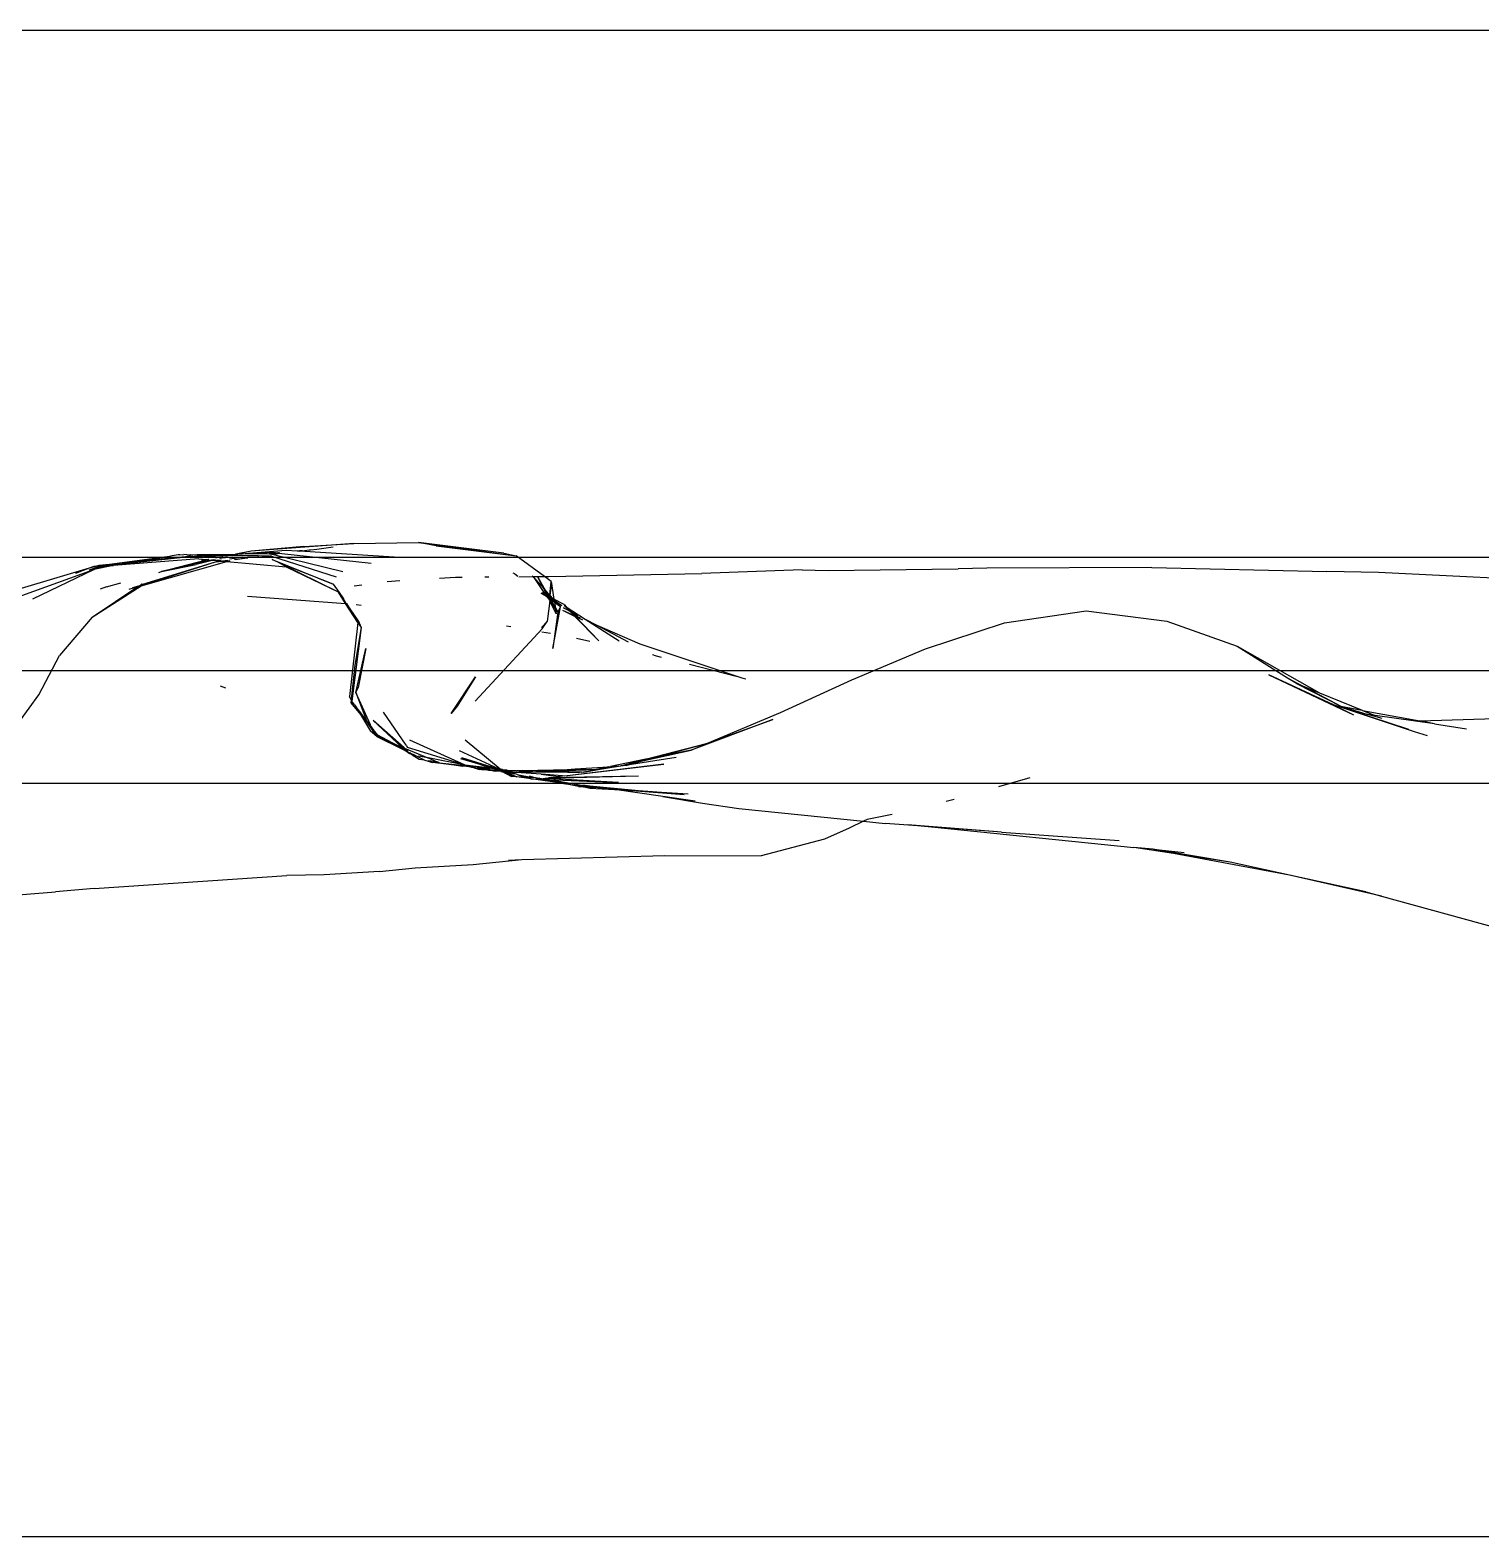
# Model space of a CAD drawing. Header units: millimetres. Extents: x -41292 to 298682, y -22072 to 33155.
# Drawn here: x 33437.5 to 33630.1, y -13759.4 to -13559.4 of the extents above; entities that cross this region are included whole.
import ezdxf

# ---------------------------------------------------------------- set-up
doc = ezdxf.new("R2010")
doc.units = ezdxf.units.MM
doc.layers.add('창호', color=4, linetype='Continuous')
doc.layers.add('틀', color=8, linetype='Continuous')

# ---------------------------------------------------------------- blocks, each defined once
blk = doc.blocks.new('rmfnasesx')
for p, q in [((60943.71, 1884.89), (60930.08, 1883.87)), ((60937.07, 1884.46), (60930.08, 1883.87)), ((60936.86, 1883.88), (60937.79, 1884.01)), ((60937.07, 1884.46), (60943.71, 1884.89)), ((60937.79, 1884.01), (60937.87, 1884.02)), ((60937.87, 1884.02), (60937.92, 1884.02)), ((60937.92, 1884.02), (60937.98, 1884.03)), ((60937.98, 1884.03), (60938.79, 1884.1)), ((60938.79, 1884.1), (60940.95, 1884.41)), ((60943.71, 1884.89), (60952.31, 1884.98)), ((60963.65, 1883.59), (60952.31, 1884.98)), ((60952.31, 1884.98), (60965.26, 1883.21)), ((60954.64, 1884.57), (60952.31, 1884.98)), ((60954.64, 1884.57), (60965.26, 1883.21)), ((60911.26, 1882.1), (60909.54, 1881.87)), ((60909.84, 1881.83), (60912.75, 1882.24)), ((60909.84, 1881.83), (60912.89, 1882.12)), ((60911.26, 1882.1), (60909.87, 1881.96)), ((60918.93, 1883.12), (60911.26, 1882.1)), ((60912.75, 1882.24), (60911.26, 1882.1)), ((60923.12, 1882.82), (60911.83, 1881.94)), ((60922.26, 1883.19), (60912.75, 1882.24)), ((60912.75, 1882.24), (60918.93, 1883.12)), ((60913.2, 1882.15), (60912.89, 1882.12)), ((60913.2, 1882.15), (60913.61, 1882.24)), ((60913.61, 1882.24), (60913.67, 1882.2)), ((60913.96, 1882.27), (60913.67, 1882.2)), ((60914.26, 1882.31), (60913.96, 1882.27)), ((60914.26, 1882.31), (60922.26, 1883.19)), ((60915.49, 1879.27), (60926.84, 1882.48)), ((60925.45, 1882.43), (60915.49, 1879.27)), ((60925.45, 1882.43), (60915.54, 1879.36)), ((60924.84, 1882.66), (60918.2, 1881.13)), ((60918.2, 1881.13), (60922.77, 1882.08)), ((60919.23, 1883.16), (60918.93, 1883.12)), ((60919.41, 1883.2), (60919.23, 1883.16)), ((60919.36, 1881.47), (60924.16, 1882.69)), ((60919.58, 1883.22), (60919.41, 1883.2)), ((60920.39, 1883.36), (60919.58, 1883.22)), ((60920.62, 1883.36), (60920.39, 1883.36)), ((60920.62, 1883.36), (60921.14, 1883.43)), ((60921.53, 1883.35), (60921.14, 1883.43)), ((60921.53, 1883.35), (60922.01, 1883.38)), ((60922.87, 1883.33), (60922.01, 1883.38)), ((60922.26, 1883.19), (60922.34, 1883.18)), ((60922.34, 1883.18), (60922.51, 1883.16)), ((60922.51, 1883.16), (60923.95, 1883.27)), ((60924.71, 1883.23), (60922.51, 1883.16)), ((60925.08, 1882.64), (60922.77, 1882.08)), ((60922.87, 1883.33), (60928.88, 1883.26)), ((60922.91, 1883.39), (60928, 1883.46)), ((60923.12, 1882.82), (60924.11, 1882.73)), ((60924.11, 1882.73), (60923.48, 1882.67)), ((60925.34, 1883.19), (60923.76, 1883.06)), ((60924.1, 1883.04), (60926.03, 1883.15)), ((60924.16, 1882.69), (60924.11, 1882.73)), ((60924.28, 1882.72), (60924.16, 1882.69)), ((60924.39, 1882.76), (60924.28, 1882.72)), ((60924.28, 1882.72), (60924.84, 1882.66)), ((60924.47, 1882.75), (60924.39, 1882.76)), ((60925.09, 1882.72), (60924.84, 1882.66)), ((60924.84, 1882.66), (60925.08, 1882.64)), ((60925.34, 1882.71), (60925.08, 1882.64)), ((60925.08, 1882.64), (60925.5, 1882.6)), ((60926.36, 1883.13), (60925.39, 1882.94)), ((60925.45, 1882.43), (60926.26, 1882.53)), ((60925.54, 1882.6), (60925.5, 1882.6)), ((60926.11, 1882.67), (60925.54, 1882.6)), ((60925.54, 1882.6), (60926.26, 1882.53)), ((60925.89, 1882.9), (60925.86, 1882.9)), ((60926.76, 1883.11), (60925.89, 1882.9)), ((60926.06, 1882.88), (60925.89, 1882.9)), ((60926.24, 1882.93), (60926.06, 1882.88)), ((60926.93, 1883.1), (60926.24, 1882.93)), ((60927.62, 1883.06), (60926.24, 1882.93)), ((60926.26, 1882.53), (60926.3, 1882.53)), ((60926.97, 1882.62), (60926.3, 1882.53)), ((60926.3, 1882.53), (60926.84, 1882.48)), ((60926.84, 1882.48), (60927.29, 1882.61)), ((60926.84, 1882.48), (60934.75, 1881.76)), ((60926.97, 1882.62), (60927.04, 1882.62)), ((60927.22, 1882.79), (60927.19, 1882.79)), ((60928.82, 1882.99), (60927.22, 1882.79)), ((60927.96, 1882.73), (60927.88, 1882.74)), ((60927.96, 1882.73), (60929.5, 1882.95)), ((60928.03, 1883.46), (60928, 1883.46)), ((60930.08, 1883.87), (60928.03, 1883.46)), ((60928.03, 1883.46), (60928.3, 1883.46)), ((60928.38, 1883.48), (60928.3, 1883.46)), ((60928.42, 1883.46), (60928.38, 1883.48)), ((60928.51, 1883.49), (60928.42, 1883.46)), ((60930.08, 1883.87), (60928.51, 1883.49)), ((60928.51, 1883.49), (60928.79, 1883.47)), ((60929.74, 1883.54), (60928.79, 1883.47)), ((60932.48, 1883.51), (60928.79, 1883.47)), ((60928.82, 1882.99), (60928.9, 1882.98)), ((60929.61, 1883.24), (60928.88, 1883.26)), ((60929.5, 1882.95), (60929.58, 1882.94)), ((60929.68, 1883.25), (60929.61, 1883.24)), ((60929.64, 1883.24), (60929.61, 1883.24)), ((60929.71, 1883.25), (60929.64, 1883.24)), ((60930.79, 1883.22), (60929.71, 1883.25)), ((60934.73, 1883.95), (60929.74, 1883.54)), ((60929.74, 1883.54), (60933.06, 1883.7)), ((60930.95, 1883.24), (60930.79, 1883.22)), ((60930.95, 1883.24), (60931.12, 1883.23)), ((60931.5, 1883.2), (60931.12, 1883.23)), ((60931.58, 1883.2), (60931.5, 1883.2)), ((60931.58, 1883.2), (60931.69, 1883.23)), ((60931.69, 1883.23), (60932.39, 1883.22)), ((60932.39, 1883.22), (60932.52, 1883.18)), ((60932.52, 1883.51), (60932.48, 1883.51)), ((60932.83, 1883.54), (60932.52, 1883.51)), ((60932.52, 1883.51), (60932.78, 1883.45)), ((60932.8, 1883.17), (60932.52, 1883.18)), ((60932.86, 1883.43), (60932.78, 1883.45)), ((60932.8, 1883.17), (60941.35, 1880.45)), ((60932.93, 1883.55), (60932.83, 1883.54)), ((60933.62, 1883.61), (60932.86, 1883.43)), ((60933.03, 1883.39), (60932.86, 1883.43)), ((60932.89, 1882.75), (60940.97, 1879.48)), ((60933.9, 1882.27), (60932.89, 1882.75)), ((60933.62, 1883.61), (60932.93, 1883.55)), ((60933.03, 1883.39), (60933.86, 1883.58)), ((60933.03, 1883.39), (60942.24, 1881.14)), ((60933.06, 1883.7), (60933.62, 1883.61)), ((60933.62, 1883.61), (60933.7, 1883.63)), ((60933.74, 1883.6), (60933.7, 1883.63)), ((60933.85, 1883.64), (60933.73, 1883.62)), ((60933.85, 1883.64), (60933.74, 1883.6)), ((60933.86, 1883.58), (60933.74, 1883.6)), ((60933.86, 1883.58), (60934.16, 1883.53)), ((60940.97, 1879.48), (60933.9, 1882.27)), ((60934.75, 1881.76), (60933.9, 1882.27)), ((60933.9, 1882.27), (60941.63, 1878.46)), ((60934.16, 1883.53), (60946.02, 1882.24)), ((60936.2, 1883.85), (60934.73, 1883.95)), ((60936.49, 1883.89), (60936.2, 1883.85)), ((60936.5, 1883.84), (60936.2, 1883.85)), ((60936.86, 1883.88), (60936.49, 1883.89)), ((60936.5, 1883.84), (60936.86, 1883.88)), ((60949.07, 1883.06), (60936.5, 1883.84)), ((60963.65, 1883.59), (60965.26, 1883.21)), ((60969.02, 1880.47), (60965.26, 1883.21)), ((60890.82, 1874.79), (60909.2, 1881.43)), ((60908.59, 1881.59), (60899.54, 1878.91)), ((60901.09, 1877.54), (60909.2, 1881.43)), ((60908.59, 1881.59), (60906.76, 1880.88)), ((60909.21, 1881.82), (60908.59, 1881.59)), ((60909.4, 1881.82), (60908.59, 1881.59)), ((60908.6, 1881.38), (60909.84, 1881.83)), ((60911.83, 1881.94), (60909.2, 1881.43)), ((60909.2, 1881.43), (60909.38, 1881.53)), ((60909.4, 1881.82), (60909.21, 1881.82)), ((60909.38, 1881.53), (60909.43, 1881.54)), ((60909.54, 1881.87), (60909.4, 1881.82)), ((60911.83, 1881.94), (60909.43, 1881.54)), ((60909.43, 1881.54), (60910.16, 1881.81)), ((60909.87, 1881.96), (60909.54, 1881.87)), ((60909.84, 1881.83), (60909.54, 1881.87)), ((60910.16, 1881.81), (60911.83, 1881.94)), ((60917.81, 1881.02), (60918.2, 1881.13)), ((60934.75, 1881.76), (60941.63, 1878.46)), ((60955.1, 1880.28), (60957.22, 1880.42)), ((60957.22, 1880.42), (60958.09, 1880.42)), ((60961.09, 1880.44), (60961.64, 1880.44)), ((60965.08, 1880.82), (60964.89, 1880.95)), ((60965.08, 1880.82), (60965.51, 1880.54)), ((60965.63, 1880.46), (60967.52, 1880.47)), ((60967.41, 1880.59), (60967.52, 1880.47)), ((60967.52, 1880.47), (60969.02, 1880.47)), ((60967.52, 1880.47), (60969.13, 1878.11)), ((60968.88, 1878.96), (60967.52, 1880.47)), ((60968.88, 1878.96), (60968.16, 1880.42)), ((60968.16, 1880.42), (60969.13, 1878.69)), ((60969.02, 1880.47), (60969.59, 1880.48)), ((60969.93, 1879.82), (60969.02, 1880.47)), ((60969.59, 1880.48), (60989.9, 1880.87)), ((61003.24, 1881.36), (60989.9, 1880.87)), ((61003.24, 1881.36), (61006.67, 1881.28)), ((61006.67, 1881.28), (61023.96, 1881.51)), ((61027.77, 1881.58), (61023.96, 1881.51)), ((61049.65, 1881.68), (61027.77, 1881.58)), ((61049.65, 1881.68), (61072.89, 1881.14)), ((61079.75, 1881), (61072.89, 1881.14)), ((61098.26, 1880.11), (61079.75, 1881)), ((60908.97, 1875.08), (60915.49, 1879.27)), ((60908.97, 1875.08), (60915.06, 1879.15)), ((60910.86, 1879.1), (60910.03, 1878.79)), ((60910.86, 1879.1), (60912.79, 1879.66)), ((60913.87, 1878.8), (60915.06, 1879.15)), ((60915.25, 1879.27), (60914.33, 1878.99)), ((60915.06, 1879.15), (60915.49, 1879.27)), ((60915.06, 1879.15), (60915.25, 1879.27)), ((60915.25, 1879.27), (60915.62, 1879.52)), ((60915.54, 1879.36), (60915.25, 1879.27)), ((60915.49, 1879.27), (60915.54, 1879.36)), ((60915.54, 1879.36), (60915.62, 1879.52)), ((60940.97, 1879.48), (60941.79, 1878.38)), ((60941.63, 1878.46), (60941.7, 1878.43)), ((60941.7, 1878.43), (60941.79, 1878.38)), ((60942.62, 1876.91), (60941.7, 1878.43)), ((60942.33, 1877.51), (60941.7, 1878.43)), ((60941.79, 1878.38), (60942.33, 1877.51)), ((60943.78, 1879.25), (60944.77, 1879.4)), ((60948.15, 1879.83), (60949.81, 1879.94)), ((60968.55, 1878.26), (60969.01, 1877.99)), ((60969.01, 1877.99), (60968.61, 1878.27)), ((60968.82, 1878.32), (60968.77, 1878.31)), ((60968.82, 1878.32), (60969.13, 1878.11)), ((60969.37, 1877.98), (60968.88, 1878.96)), ((60969.13, 1878.69), (60968.88, 1878.96)), ((60969.74, 1878.01), (60969.13, 1878.69)), ((60969.13, 1878.69), (60969.59, 1877.86)), ((60969.13, 1878.11), (60969.36, 1877.79)), ((60969.37, 1877.98), (60969.13, 1878.11)), ((60969.74, 1878.01), (60969.93, 1879.82)), ((60969.93, 1879.25), (60969.74, 1878.01)), ((60969.74, 1878.01), (60969.78, 1877.97)), ((60969.93, 1879.25), (60969.93, 1879.82)), ((60969.93, 1879.82), (60970.28, 1877.49)), ((60929.58, 1877.88), (60942.62, 1876.91)), ((60942.7, 1876.91), (60942.33, 1877.51)), ((60944.25, 1874.38), (60942.62, 1876.91)), ((60942.62, 1876.91), (60942.7, 1876.91)), ((60942.7, 1876.91), (60942.74, 1876.9)), ((60944.28, 1874.65), (60942.74, 1876.9)), ((60942.74, 1876.9), (60944.25, 1874.38)), ((60944.01, 1876.77), (60944.7, 1876.68)), ((60969.36, 1877.79), (60969.01, 1877.99)), ((60969.36, 1877.79), (60969.43, 1877.69)), ((60969.36, 1877.79), (60969.51, 1877.7)), ((60969.39, 1877.94), (60969.37, 1877.98)), ((60969.51, 1877.7), (60969.39, 1877.94)), ((60969.59, 1877.86), (60969.39, 1877.94)), ((60969.39, 1877.94), (60969.64, 1877.77)), ((60969.73, 1877.25), (60969.39, 1874.52)), ((60969.43, 1877.69), (60969.68, 1877.33)), ((60969.56, 1877.59), (60969.43, 1877.69)), ((60969.56, 1877.59), (60969.51, 1877.7)), ((60969.51, 1877.7), (60969.7, 1877.59)), ((60969.68, 1877.33), (60969.56, 1877.59)), ((60969.73, 1877.48), (60969.56, 1877.59)), ((60969.59, 1877.86), (60969.64, 1877.77)), ((60969.76, 1877.77), (60969.59, 1877.86)), ((60969.64, 1877.77), (60969.72, 1877.72)), ((60969.73, 1877.48), (60969.68, 1877.36)), ((60969.68, 1877.36), (60969.68, 1877.33)), ((60969.68, 1877.33), (60969.73, 1877.25)), ((60969.7, 1877.59), (60969.72, 1877.72)), ((60969.7, 1877.59), (60969.74, 1877.57)), ((60969.76, 1877.77), (60969.72, 1877.72)), ((60969.72, 1877.72), (60970.31, 1877.33)), ((60969.74, 1877.57), (60969.73, 1877.48)), ((60969.87, 1877.38), (60969.73, 1877.48)), ((60970.58, 1875.53), (60969.73, 1877.25)), ((60969.73, 1877.25), (60970.49, 1876.17)), ((60969.74, 1877.57), (60969.77, 1877.55)), ((60969.78, 1877.97), (60969.76, 1877.77)), ((60970.15, 1877.56), (60969.76, 1877.77)), ((60969.77, 1877.55), (60970.32, 1877.23)), ((60969.77, 1877.55), (60969.87, 1877.38)), ((60970.15, 1877.56), (60969.78, 1877.97)), ((60969.87, 1877.38), (60970.47, 1876.3)), ((60970.36, 1877.02), (60969.87, 1877.38)), ((60970.28, 1877.49), (60970.15, 1877.56)), ((60970.3, 1877.4), (60970.15, 1877.56)), ((60971.63, 1876.76), (60970.28, 1877.49)), ((60970.28, 1877.49), (60970.3, 1877.4)), ((60970.31, 1877.33), (60970.3, 1877.4)), ((60970.31, 1877.33), (60970.45, 1877.24)), ((60970.31, 1877.33), (60970.32, 1877.23)), ((60970.32, 1877.23), (60970.6, 1877.07)), ((60970.32, 1877.23), (60970.36, 1877.02)), ((60971.16, 1876.45), (60970.36, 1877.02)), ((60970.36, 1877.02), (60970.47, 1876.3)), ((60970.45, 1877.24), (60971.34, 1876.64)), ((60970.6, 1877.07), (60970.45, 1877.24)), ((60970.47, 1876.3), (60970.78, 1875.75)), ((60970.47, 1876.3), (60970.49, 1876.17)), ((60970.49, 1876.17), (60970.78, 1875.75)), ((60970.49, 1876.17), (60970.58, 1875.53)), ((60970.5, 1872.84), (60971.16, 1876.45)), ((60970.6, 1877.07), (60971.34, 1876.64)), ((60971.16, 1876.45), (60970.6, 1877.07)), ((60970.78, 1875.75), (60971.16, 1876.45)), ((60971.41, 1876), (60972.9, 1875.36)), ((60971.41, 1876), (60973.03, 1875.23)), ((60972.44, 1875.83), (60971.56, 1876.35)), ((60971.56, 1876.35), (60972.31, 1875.96)), ((60971.63, 1876.76), (60971.92, 1876.45)), ((60971.65, 1876.63), (60971.92, 1876.45)), ((60971.65, 1876.63), (60972.31, 1875.96)), ((60971.92, 1876.45), (60974.44, 1874.83)), ((60971.92, 1876.45), (60972.49, 1875.86)), ((60908.97, 1875.08), (60904.66, 1870.02)), ((60944.25, 1874.38), (60943.16, 1864.54)), ((60944.28, 1874.65), (60944.25, 1874.38)), ((60944.25, 1874.38), (60944.67, 1873.7)), ((60944.28, 1874.65), (60944.67, 1873.7)), ((60969.39, 1874.52), (60968.63, 1873.71)), ((60968.71, 1873.56), (60969.39, 1874.52)), ((60970.78, 1875.75), (60970.4, 1872.86)), ((60972.31, 1875.96), (60972.49, 1875.86)), ((60972.31, 1875.96), (60972.44, 1875.83)), ((60972.64, 1875.7), (60972.44, 1875.83)), ((60972.44, 1875.83), (60972.9, 1875.36)), ((60972.49, 1875.86), (60972.93, 1875.63)), ((60972.49, 1875.86), (60972.64, 1875.7)), ((60973.45, 1875.22), (60972.64, 1875.7)), ((60972.64, 1875.7), (60973.03, 1875.3)), ((60972.9, 1875.36), (60973.03, 1875.23)), ((60972.9, 1875.36), (60973.03, 1875.3)), ((60973.03, 1875.3), (60973.75, 1874.99)), ((60973.03, 1875.3), (60973.16, 1875.16)), ((60973.03, 1875.23), (60976.23, 1871.97)), ((60973.03, 1875.23), (60973.16, 1875.16)), ((60973.16, 1875.16), (60974.09, 1874.72)), ((60973.16, 1875.16), (60976.23, 1871.97)), ((60974.44, 1874.83), (60978.93, 1871.94)), ((60974.44, 1874.83), (60975.96, 1874.03)), ((60975.96, 1874.03), (60981.68, 1871.55)), ((60975.96, 1874.03), (60980.13, 1871.83)), ((61019.59, 1870.88), (61030.11, 1874.32)), ((61030.11, 1874.32), (61040.95, 1875.93)), ((61040.95, 1875.93), (61051.66, 1874.56)), ((61051.66, 1874.56), (61060.99, 1871.24)), ((60944.67, 1873.7), (60943.45, 1863.93)), ((60944.67, 1873.7), (60943.84, 1868.7)), ((60968.71, 1873.56), (60959.83, 1863.94)), ((60963.99, 1873.95), (60964.57, 1873.85)), ((60968.68, 1873.16), (60969.84, 1872.97)), ((60970.4, 1872.86), (60970.15, 1870.95)), ((60970.15, 1870.95), (60970.5, 1872.84)), ((60970.5, 1872.84), (60970.4, 1872.86)), ((60975.06, 1871.87), (60973.26, 1872.25)), ((60901.91, 1864.78), (60904.66, 1870.02)), ((60943.97, 1865.07), (60945.31, 1870.92)), ((60945.31, 1870.92), (60944.3, 1865.77)), ((60981.68, 1871.55), (60994.69, 1867.23)), ((60983.54, 1870.05), (60983.35, 1870.09)), ((60983.54, 1870.05), (60984.52, 1869.8)), ((61009.82, 1866.77), (61019.59, 1870.88)), ((61060.99, 1871.24), (61071.9, 1865.06)), ((61060.99, 1871.24), (61067.68, 1867.02)), ((60943.84, 1868.7), (60943.37, 1864.2)), ((60988.27, 1868.83), (60994.46, 1867.24)), ((60956.62, 1862.31), (60959.85, 1867.17)), ((60959.85, 1867.17), (60957.44, 1863.28)), ((60994.69, 1867.23), (60995.24, 1867.03)), ((60995.24, 1867.03), (60995.76, 1866.9)), ((61000.34, 1862.44), (61009.82, 1866.77)), ((61073.76, 1863.46), (61065.18, 1867.42)), ((61065.18, 1867.42), (61076.45, 1862.12)), ((61067.78, 1866.97), (61067.68, 1867.02)), ((61068.85, 1866.3), (61067.78, 1866.97)), ((61067.78, 1866.97), (61069.67, 1865.97)), ((61068.85, 1866.3), (61074.76, 1863.26)), ((61068.85, 1866.3), (61069.67, 1865.97)), ((60898.04, 1859.47), (60901.91, 1864.78)), ((60926.73, 1865.68), (60926.01, 1865.95)), ((60943.37, 1864.2), (60943.16, 1864.54)), ((60943.36, 1864.13), (60943.32, 1863.73)), ((60943.37, 1864.2), (60943.36, 1864.13)), ((60943.45, 1863.93), (60943.36, 1864.13)), ((60943.97, 1865.07), (60944.3, 1865.77)), ((60945.92, 1860.8), (60943.97, 1865.07)), ((60943.97, 1865.07), (60945.4, 1861.38)), ((61069.67, 1865.97), (61074.76, 1863.26)), ((61069.67, 1865.97), (61071.9, 1865.06)), ((61071.9, 1865.06), (61077.59, 1862.73)), ((60943.32, 1863.73), (60944.6, 1862.18)), ((60943.82, 1863.45), (60943.45, 1863.93)), ((60943.82, 1863.45), (60944.01, 1863.14)), ((60944.01, 1863.14), (60944.6, 1862.18)), ((60944.5, 1862.56), (60944.01, 1863.14)), ((60945.2, 1861.45), (60944.01, 1863.14)), ((60945.4, 1861.38), (60944.5, 1862.56)), ((60944.6, 1862.18), (60945.95, 1859.95)), ((60944.6, 1862.18), (60945.2, 1861.45)), ((60950.68, 1858.11), (60947.66, 1862.49)), ((60957.44, 1863.28), (60956.62, 1862.31)), ((60990.66, 1858.35), (61000.34, 1862.44)), ((61084.54, 1859.85), (61073.76, 1863.46)), ((61083.76, 1860.18), (61073.76, 1863.46)), ((61073.76, 1863.46), (61076.45, 1862.12)), ((61074.76, 1863.26), (61078.35, 1862.16)), ((61074.76, 1863.26), (61077.59, 1862.73)), ((61077.59, 1862.73), (61077.62, 1862.72)), ((61077.62, 1862.72), (61079.33, 1862.02)), ((61077.62, 1862.72), (61085.23, 1861.31)), ((61080.23, 1861.65), (61078.35, 1862.16)), ((61079.33, 1862.02), (61078.35, 1862.16)), ((61087.17, 1860.91), (61079.33, 1862.02)), ((60945.2, 1861.45), (60945.51, 1861.08)), ((60945.4, 1861.38), (60945.51, 1861.08)), ((60945.93, 1860.69), (60945.4, 1861.38)), ((60945.51, 1861.08), (60945.53, 1861.04)), ((60945.53, 1861.04), (60945.93, 1860.56)), ((60945.53, 1861.04), (60945.94, 1860.45)), ((60945.93, 1860.69), (60945.92, 1860.8)), ((60945.93, 1860.56), (60945.93, 1860.69)), ((60946.82, 1859.49), (60945.93, 1860.69)), ((60945.94, 1860.45), (60945.93, 1860.56)), ((60945.93, 1860.56), (60946.82, 1859.49)), ((60945.94, 1860.45), (60946.47, 1859.66)), ((60946.27, 1861.37), (60950.06, 1857.89)), ((60950.41, 1857.74), (60946.27, 1861.37)), ((60999.33, 1861.51), (60988.5, 1857.44)), ((60990.66, 1858.35), (60999.33, 1861.51)), ((61085.23, 1861.31), (61095.27, 1861.66)), ((61087.17, 1860.91), (61085.23, 1861.31)), ((61087.17, 1860.91), (61091.42, 1860.28)), ((60946.76, 1859.24), (60945.95, 1859.95)), ((60946.47, 1859.66), (60946.76, 1859.24)), ((60946.47, 1859.66), (60946.82, 1859.49)), ((60946.76, 1859.24), (60947.12, 1859.13)), ((60946.76, 1859.24), (60950.09, 1857.6)), ((60946.82, 1859.49), (60946.87, 1859.43)), ((60946.87, 1859.43), (60946.9, 1859.41)), ((60946.9, 1859.41), (60947.12, 1859.13)), ((60946.9, 1859.41), (60948.17, 1858.68)), ((60948.9, 1858.37), (60946.9, 1859.41)), ((60947.12, 1859.13), (60948.17, 1858.68)), ((60948.17, 1858.68), (60948.23, 1858.66)), ((60948.23, 1858.66), (60948.4, 1858.55)), ((60948.4, 1858.55), (60948.47, 1858.52)), ((60948.47, 1858.52), (60949.14, 1858.13)), ((60948.47, 1858.52), (60948.9, 1858.37)), ((60949.17, 1858.23), (60948.9, 1858.37)), ((60949.28, 1858.06), (60949.14, 1858.13)), ((60950.37, 1857.6), (60949.17, 1858.23)), ((60949.17, 1858.23), (60950.06, 1857.89)), ((60950.68, 1858.11), (60950.86, 1857.77)), ((60958.48, 1855.43), (60951.13, 1858.75)), ((60958.49, 1858.8), (60963.14, 1854.95)), ((60982.28, 1856.18), (60990.66, 1858.35)), ((60983.88, 1856.51), (60990.66, 1858.35)), ((60988.5, 1857.44), (60990.66, 1858.35)), ((61086.27, 1859.35), (61084.54, 1859.85)), ((60950.06, 1857.89), (60950.12, 1857.84)), ((60950.84, 1857.18), (60950.09, 1857.6)), ((60950.09, 1857.6), (60951.17, 1857.07)), ((60950.12, 1857.84), (60950.37, 1857.6)), ((60950.12, 1857.84), (60950.41, 1857.74)), ((60950.86, 1857.33), (60950.37, 1857.6)), ((60950.46, 1857.69), (60950.41, 1857.74)), ((60950.86, 1857.33), (60950.46, 1857.69)), ((60950.46, 1857.69), (60953.53, 1856.42)), ((60950.84, 1857.18), (60950.98, 1857.04)), ((60958.48, 1855.43), (60950.86, 1857.77)), ((60950.9, 1857.31), (60950.86, 1857.33)), ((60951.45, 1856.83), (60950.98, 1857.04)), ((60951.45, 1856.83), (60951.17, 1857.07)), ((60951.17, 1857.07), (60951.81, 1856.76)), ((60951.45, 1856.83), (60952.41, 1856.25)), ((60951.81, 1856.76), (60951.45, 1856.83)), ((60951.81, 1856.76), (60953.06, 1856.15)), ((60953.53, 1856.42), (60952.29, 1856.66)), ((60952.41, 1856.25), (60953.06, 1856.15)), ((60953.06, 1856.15), (60953.12, 1856.11)), ((60953.12, 1856.11), (60954.17, 1855.79)), ((60953.53, 1856.42), (60953.57, 1856.41)), ((60953.57, 1856.41), (60954.79, 1855.89)), ((60958.48, 1855.43), (60953.57, 1856.41)), ((60953.64, 1856.03), (60953.57, 1856.06)), ((60953.64, 1856.03), (60953.99, 1856)), ((60957.69, 1857.39), (60962.87, 1855.02)), ((60960.95, 1855.42), (60957.93, 1856.27)), ((60960.06, 1855.73), (60957.93, 1856.27)), ((60957.99, 1856.45), (60960.06, 1855.73)), ((60957.99, 1856.45), (60961.99, 1855.24)), ((60982.28, 1856.18), (60977.81, 1855.28)), ((60979.17, 1855.37), (60982.28, 1856.18)), ((60979.17, 1855.37), (60982.02, 1856)), ((60986.5, 1856.48), (60980.01, 1855.46)), ((60980.01, 1855.46), (60982.02, 1856)), ((60982.02, 1856), (60988.5, 1857.44)), ((60982.02, 1856), (60983.88, 1856.51)), ((60983.88, 1856.51), (60982.28, 1856.18)), ((60988.5, 1857.44), (60983.88, 1856.51)), ((60953.99, 1856), (60954.79, 1855.89)), ((60958.15, 1855.32), (60954.17, 1855.79)), ((60955.07, 1855.77), (60954.79, 1855.89)), ((60955.07, 1855.77), (60955.95, 1855.68)), ((60955.95, 1855.68), (60957.6, 1855.51)), ((60955.95, 1855.68), (60958.15, 1855.32)), ((60957.6, 1855.51), (60958.48, 1855.43)), ((60958.39, 1855.29), (60958.15, 1855.32)), ((60959.23, 1855.16), (60958.39, 1855.29)), ((60958.58, 1855.41), (60958.48, 1855.43)), ((60958.7, 1855.4), (60958.58, 1855.41)), ((60958.75, 1855.38), (60958.7, 1855.4)), ((60958.83, 1855.36), (60958.75, 1855.38)), ((60958.8, 1855.46), (60961.9, 1855.07)), ((60958.8, 1855.46), (60959.63, 1855.3)), ((60958.88, 1855.38), (60958.83, 1855.36)), ((60959.05, 1855.32), (60958.88, 1855.38)), ((60959.13, 1855.31), (60959.05, 1855.32)), ((60959.18, 1855.29), (60959.13, 1855.31)), ((60959.61, 1855.21), (60959.18, 1855.29)), ((60959.37, 1855.13), (60959.23, 1855.16)), ((60959.64, 1855.09), (60959.37, 1855.13)), ((60960.52, 1855.12), (60959.61, 1855.21)), ((60960.32, 1855.07), (60959.61, 1855.21)), ((60959.63, 1855.3), (60960.52, 1855.12)), ((60959.64, 1855.09), (60959.7, 1855.08)), ((60959.7, 1855.08), (60959.76, 1855.07)), ((60959.76, 1855.07), (60959.81, 1855.06)), ((60959.81, 1855.06), (60959.98, 1855)), ((60959.98, 1855), (60960.1, 1855.02)), ((60959.98, 1855), (60960.09, 1854.97)), ((60960.06, 1855.73), (60960.95, 1855.42)), ((60961.99, 1855.24), (60960.06, 1855.73)), ((60960.09, 1854.97), (60960.42, 1854.87)), ((60960.14, 1855.01), (60960.1, 1855.02)), ((60960.32, 1855.07), (60960.14, 1855.01)), ((60960.61, 1854.87), (60960.14, 1855.01)), ((60960.14, 1855.01), (60961.17, 1854.85)), ((60961.47, 1854.84), (60960.32, 1855.07)), ((60961.83, 1854.89), (60960.32, 1855.07)), ((60960.61, 1854.87), (60960.42, 1854.87)), ((60960.52, 1855.12), (60960.69, 1855.1)), ((60960.63, 1854.86), (60960.61, 1854.87)), ((60960.66, 1854.85), (60960.63, 1854.86)), ((60960.66, 1854.85), (60960.74, 1854.85)), ((60960.93, 1855.06), (60960.69, 1855.1)), ((60960.74, 1854.85), (60961.17, 1854.85)), ((60961.27, 1855.02), (60960.93, 1855.06)), ((60960.95, 1855.42), (60961.9, 1855.07)), ((60962.37, 1855.02), (60960.95, 1855.42)), ((60961.17, 1854.85), (60961.28, 1854.83)), ((60961.27, 1855.02), (60961.9, 1855.07)), ((60961.27, 1855.02), (60961.83, 1854.89)), ((60961.47, 1854.84), (60961.28, 1854.83)), ((60961.47, 1854.84), (60961.52, 1854.83)), ((60961.52, 1854.83), (60961.55, 1854.82)), ((60961.58, 1854.78), (60961.52, 1854.83)), ((60961.55, 1854.82), (60962.25, 1854.81)), ((60961.58, 1854.78), (60961.86, 1854.76)), ((60961.83, 1854.89), (60962.25, 1854.81)), ((60961.86, 1854.76), (60962.47, 1854.64)), ((60962.99, 1854.67), (60961.86, 1854.76)), ((60961.9, 1855.07), (60961.98, 1855.06)), ((60961.98, 1855.06), (60962.37, 1855.02)), ((60961.99, 1855.24), (60962.87, 1855.02)), ((60962.25, 1854.81), (60962.36, 1854.81)), ((60962.59, 1854.8), (60962.36, 1854.81)), ((60962.44, 1855), (60962.37, 1855.02)), ((60962.44, 1855), (60962.9, 1854.97)), ((60962.99, 1854.67), (60962.47, 1854.64)), ((60962.75, 1854.78), (60962.59, 1854.8)), ((60963, 1854.79), (60962.75, 1854.78)), ((60962.87, 1855.02), (60962.9, 1854.97)), ((60962.9, 1854.97), (60963.01, 1854.96)), ((60963.09, 1854.65), (60962.99, 1854.67)), ((60963.17, 1854.77), (60963, 1854.79)), ((60963.01, 1854.96), (60963.03, 1854.93)), ((60963.03, 1854.93), (60963.09, 1854.92)), ((60963.14, 1854.95), (60963.09, 1854.92)), ((60963.13, 1854.66), (60963.09, 1854.65)), ((60963.21, 1854.65), (60963.13, 1854.66)), ((60963.14, 1854.95), (60963.2, 1854.91)), ((60963.43, 1854.78), (60963.17, 1854.77)), ((60963.17, 1854.77), (60963.75, 1854.66)), ((60963.45, 1854.88), (60963.2, 1854.91)), ((60963.23, 1854.62), (60963.21, 1854.65)), ((60963.23, 1854.62), (60963.39, 1854.57)), ((60963.39, 1854.57), (60963.43, 1854.59)), ((60964.06, 1854.76), (60963.43, 1854.78)), ((60963.56, 1854.63), (60963.43, 1854.59)), ((60963.43, 1854.59), (60964.67, 1853.94)), ((60963.43, 1854.59), (60963.95, 1854.53)), ((60963.43, 1854.59), (60963.97, 1854.37)), ((60963.45, 1854.88), (60964.06, 1854.76)), ((60963.75, 1854.66), (60963.56, 1854.63)), ((60963.91, 1854.67), (60963.75, 1854.66)), ((60964.13, 1854.62), (60963.91, 1854.67)), ((60963.95, 1854.53), (60964.09, 1854.46)), ((60963.95, 1854.53), (60965.12, 1854.5)), ((60964.67, 1853.94), (60963.97, 1854.37)), ((60963.97, 1854.37), (60965.36, 1853.88)), ((60964.06, 1854.76), (60965.19, 1854.73)), ((60964.09, 1854.46), (60965.36, 1853.88)), ((60964.09, 1854.46), (60964.44, 1854.44)), ((60964.13, 1854.62), (60964.28, 1854.62)), ((60965.33, 1854.69), (60964.28, 1854.62)), ((60964.28, 1854.62), (60965.12, 1854.5)), ((60964.93, 1854.3), (60964.44, 1854.44)), ((60965.07, 1854.31), (60964.93, 1854.3)), ((60964.95, 1854.35), (60965.07, 1854.31)), ((60965.38, 1854.22), (60965.07, 1854.31)), ((60965.12, 1854.5), (60965.15, 1854.5)), ((60965.15, 1854.5), (60965.23, 1854.49)), ((60965.19, 1854.73), (60965.33, 1854.69)), ((60965.23, 1854.49), (60965.27, 1854.49)), ((60965.27, 1854.49), (60966.58, 1854.59)), ((60973.95, 1854.5), (60965.27, 1854.49)), ((60968.58, 1854.23), (60965.27, 1854.49)), ((60965.52, 1854.7), (60965.33, 1854.69)), ((60965.38, 1854.22), (60966.69, 1853.81)), ((60965.38, 1854.22), (60967.23, 1853.87)), ((60965.67, 1854.68), (60965.52, 1854.7)), ((60966.08, 1854.71), (60965.67, 1854.68)), ((60965.67, 1854.68), (60966.58, 1854.59)), ((60970.21, 1854.79), (60966.08, 1854.71)), ((60967.46, 1854.62), (60966.08, 1854.71)), ((60966.58, 1854.59), (60966.69, 1854.58)), ((60966.69, 1854.58), (60966.83, 1854.58)), ((60966.83, 1854.58), (60966.92, 1854.55)), ((60966.92, 1854.55), (60966.99, 1854.55)), ((60966.99, 1854.55), (60967.33, 1854.57)), ((60967.33, 1854.57), (60967.38, 1854.57)), ((60967.38, 1854.57), (60967.47, 1854.58)), ((60967.47, 1854.58), (60967.46, 1854.62)), ((60967.47, 1854.58), (60967.52, 1854.58)), ((60967.52, 1854.58), (60967.9, 1854.61)), ((60967.9, 1854.61), (60967.93, 1854.61)), ((60968.03, 1854.66), (60967.93, 1854.61)), ((60967.93, 1854.61), (60968.13, 1854.6)), ((60968.45, 1854.64), (60968.03, 1854.66)), ((60968.13, 1854.6), (60968.45, 1854.64)), ((60973.45, 1854.42), (60968.13, 1854.6)), ((60968.97, 1854.63), (60968.45, 1854.64)), ((60968.58, 1854.23), (60970.86, 1853.94)), ((60971.41, 1854.01), (60968.58, 1854.23)), ((60968.97, 1854.63), (60975.93, 1854.89)), ((60968.97, 1854.63), (60970.21, 1854.79)), ((60973.95, 1854.5), (60968.97, 1854.63)), ((60970.99, 1854.8), (60970.21, 1854.79)), ((60970.86, 1853.94), (60971.41, 1854.01)), ((60970.99, 1854.8), (60973.09, 1854.96)), ((60975.93, 1854.89), (60970.99, 1854.8)), ((60971.68, 1853.98), (60971.41, 1854.01)), ((60984.85, 1855.57), (60971.68, 1853.98)), ((60972.08, 1854.08), (60984.85, 1855.57)), ((60973.09, 1854.96), (60977.51, 1855.21)), ((60973.95, 1854.5), (60973.45, 1854.42)), ((60973.95, 1854.5), (60978.87, 1855.3)), ((60974.22, 1854.49), (60973.95, 1854.5)), ((60978.87, 1855.3), (60974.22, 1854.49)), ((60978.87, 1855.3), (60975.93, 1854.89)), ((60977.51, 1855.21), (60975.93, 1854.89)), ((60977.51, 1855.21), (60977.81, 1855.28)), ((60977.81, 1855.28), (60979.11, 1855.36)), ((60978.87, 1855.3), (60977.81, 1855.28)), ((60978.87, 1855.3), (60979.11, 1855.36)), ((60979.11, 1855.36), (60979.17, 1855.37)), ((60979.46, 1855.37), (60979.17, 1855.37)), ((60979.66, 1855.4), (60979.46, 1855.37)), ((60979.86, 1855.41), (60979.66, 1855.4)), ((60979.86, 1855.41), (60980.01, 1855.46)), ((60965.36, 1853.88), (60964.67, 1853.94)), ((60967.27, 1853.65), (60965.36, 1853.88)), ((60966.69, 1853.81), (60965.36, 1853.88)), ((60966.69, 1853.81), (60966.75, 1853.81)), ((60966.75, 1853.81), (60967.27, 1853.65)), ((60967.85, 1853.75), (60966.75, 1853.81)), ((60967.62, 1853.82), (60967.02, 1853.97)), ((60967.23, 1853.87), (60967.62, 1853.82)), ((60967.27, 1853.65), (60968.64, 1853.59)), ((60971.33, 1853.05), (60967.27, 1853.65)), ((60967.85, 1853.75), (60967.62, 1853.82)), ((60967.95, 1853.74), (60967.85, 1853.75)), ((60968.05, 1853.72), (60967.95, 1853.74)), ((60968.09, 1853.73), (60968.05, 1853.72)), ((60968.3, 1853.69), (60968.09, 1853.73)), ((60968.41, 1853.72), (60968.3, 1853.69)), ((60968.3, 1853.69), (60968.64, 1853.59)), ((60968.41, 1853.72), (60968.87, 1853.64)), ((60968.64, 1853.59), (60968.91, 1853.58)), ((60968.9, 1853.65), (60968.87, 1853.64)), ((60969.11, 1853.68), (60968.9, 1853.65)), ((60969.43, 1853.55), (60968.9, 1853.65)), ((60968.91, 1853.58), (60969.43, 1853.55)), ((60968.91, 1853.58), (60972.53, 1852.88)), ((60971.33, 1853.05), (60968.91, 1853.58)), ((60969.47, 1853.66), (60969.11, 1853.68)), ((60969.43, 1853.55), (60978.84, 1853.15)), ((60975.44, 1852.48), (60969.43, 1853.55)), ((60981.53, 1853.99), (60969.47, 1853.66)), ((60978.84, 1853.15), (60969.47, 1853.66)), ((60981.53, 1853.99), (60969.57, 1853.75)), ((60971.57, 1853), (60971.33, 1853.05)), ((60973.53, 1852.61), (60971.57, 1853)), ((60971.57, 1853), (60972.53, 1852.88)), ((60972.53, 1852.88), (60972.73, 1852.84)), ((60972.73, 1852.84), (60974.2, 1852.56)), ((60972.73, 1852.84), (60975.44, 1852.48)), ((60973.53, 1852.61), (60974.2, 1852.56)), ((60974.1, 1852.79), (60978.22, 1852.41)), ((60977.21, 1852.35), (60974.1, 1852.79)), ((60974.2, 1852.56), (60974.24, 1852.55)), ((60974.24, 1852.55), (60975.05, 1852.4)), ((60975.44, 1852.48), (60974.24, 1852.55)), ((60975.05, 1852.4), (60978.31, 1852.2)), ((60975.44, 1852.48), (60975.48, 1852.47)), ((60975.48, 1852.47), (60975.55, 1852.46)), ((60977.21, 1852.35), (60975.55, 1852.46)), ((60977.62, 1852.29), (60977.21, 1852.35)), ((60983.37, 1851.92), (60977.62, 1852.29)), ((60977.62, 1852.29), (60981.22, 1852.02)), ((60978.31, 1852.2), (60977.62, 1852.29)), ((60978.22, 1852.41), (60978.28, 1852.4)), ((60978.28, 1852.4), (60983.37, 1851.92)), ((60978.31, 1852.2), (60981.22, 1852.02)), ((60984.76, 1851.29), (60978.31, 1852.2)), ((60981.22, 1852.02), (60987.55, 1851.53)), ((60981.22, 1852.02), (60983.37, 1851.92)), ((61033.45, 1853.77), (61029.31, 1852.57)), ((60984.55, 1851.81), (60983.37, 1851.92)), ((60988.11, 1851.59), (60984.55, 1851.81)), ((60984.55, 1851.81), (60987.55, 1851.53)), ((60984.76, 1851.29), (60990, 1850.39)), ((60989.04, 1850.68), (60984.76, 1851.29)), ((60990, 1850.39), (60994.81, 1849.71)), ((61023.42, 1850.9), (61022.36, 1850.61)), ((60994.81, 1849.71), (61011.4, 1848)), ((61011.4, 1848), (61009.49, 1847.07)), ((61011.88, 1848.24), (61011.4, 1848)), ((61011.4, 1848), (61014.24, 1847.71)), ((61015.17, 1848.9), (61011.88, 1848.24)), ((61009.49, 1847.07), (61006.21, 1845.63)), ((61020.4, 1847.24), (61014.24, 1847.71)), ((61017.2, 1847.56), (61029.16, 1846.66)), ((61017.2, 1847.56), (61020.4, 1847.24)), ((61029.69, 1846.53), (61020.4, 1847.24)), ((61020.4, 1847.24), (61047.28, 1844.53)), ((61029.69, 1846.53), (61045.31, 1845.45)), ((61006.21, 1845.63), (60997.8, 1843.42)), ((61052.52, 1843.73), (61047.28, 1844.53)), ((61049.8, 1844.28), (61047.28, 1844.53)), ((61060.04, 1842.59), (61049.8, 1844.28)), ((61049.8, 1844.28), (61053.94, 1843.86)), ((61052.52, 1843.73), (61049.8, 1844.28)), ((60951.87, 1841.83), (60959.58, 1842.24)), ((60959.58, 1842.24), (60966.02, 1842.91)), ((60964.25, 1842.85), (60966.02, 1842.91)), ((60966.02, 1842.91), (60985, 1843.47)), ((60985, 1843.47), (60997.8, 1843.42)), ((61060.04, 1842.59), (61052.52, 1843.73)), ((61067.93, 1840.83), (61052.52, 1843.73)), ((61067.93, 1840.83), (61060.04, 1842.59)), ((60909.22, 1839.09), (60934.82, 1840.78)), ((60939.79, 1840.9), (60934.82, 1840.78)), ((60947.12, 1841.34), (60939.79, 1840.9)), ((60947.12, 1841.34), (60951.87, 1841.83)), ((61078.06, 1838.62), (61067.93, 1840.83)), ((61080.14, 1838.05), (61067.93, 1840.83)), ((60894.57, 1837.89), (60904.1, 1838.62)), ((60909.22, 1839.09), (60904.1, 1838.62)), ((61078.06, 1838.62), (61080.14, 1838.05)), ((61080.14, 1838.05), (61106.6, 1830.82)), ((61397.95, 1753.01), (57147.95, 1753.01))]:
    blk.add_line(p, q)

msp = doc.modelspace()

# ---------------------------------------------------------------- linework, layer by layer
at = {"layer": '창호'}
for p, q in [((33844.67, -13629.42), (31564.67, -13629.42)), ((33844.67, -13659.42), (31564.67, -13659.42))]:
    msp.add_line(p, q, dxfattribs=at)
at = {"layer": '틀'}
for p, q in [((29134.67, -13559.42), (33934.67, -13559.42)), ((31564.67, -13644.42), (33844.67, -13644.42)), ((33934.67, -13759.42), (29134.67, -13759.42))]:
    msp.add_line(p, q, dxfattribs=at)

# ---------------------------------------------------------------- block references
msp.add_blockref('rmfnasesx', (-27463.27, -15512.43))

doc.saveas('drawing.dxf')
